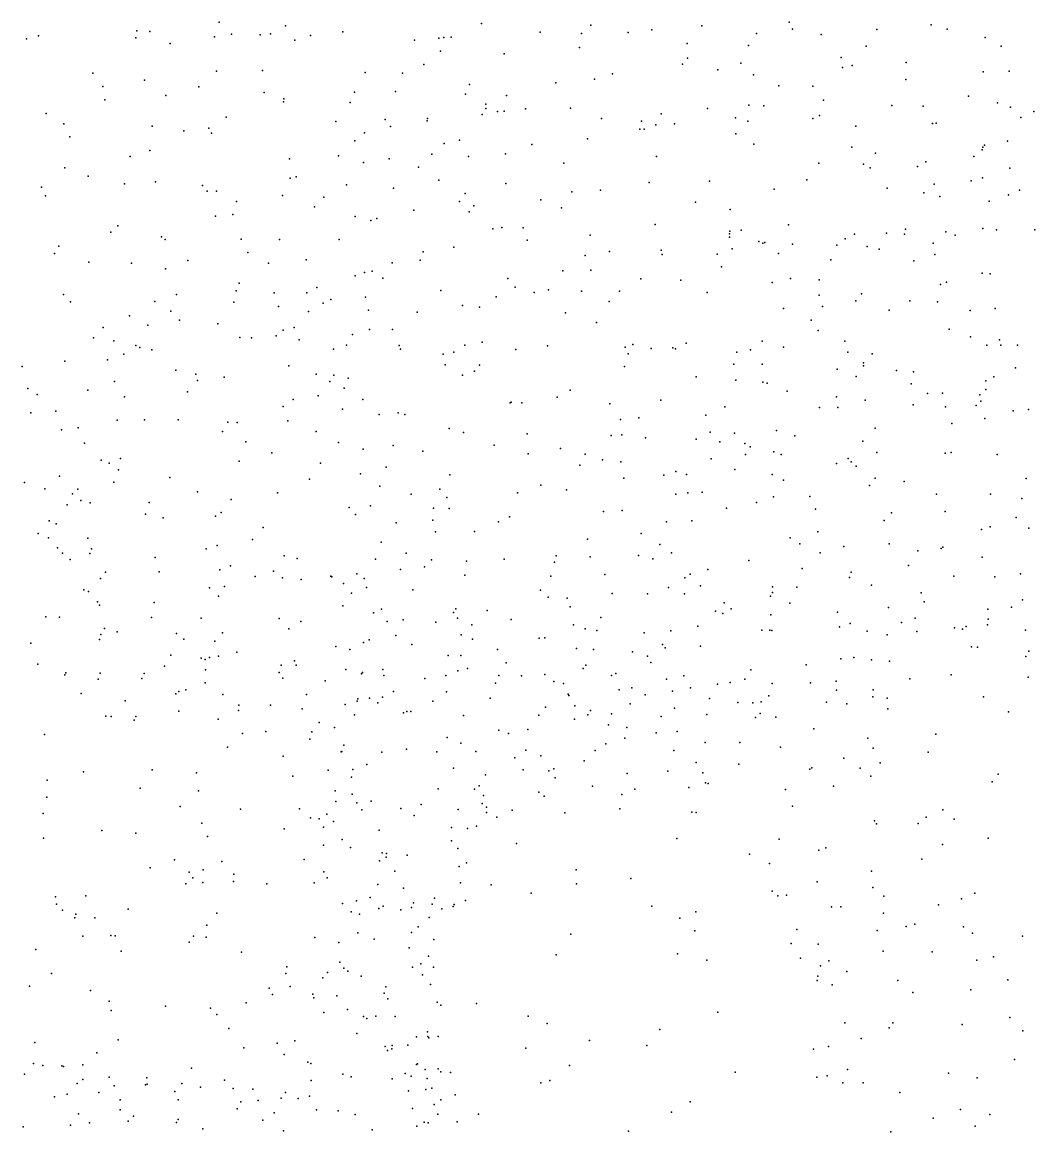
# Model space of a CAD drawing. Header units: metres. Extents: x -25 to 25, y -27.8 to 27.8.
# Drawn here: x -1.743 to -0.197, y 3.406 to 5.1 of the extents above; entities that cross this region are included whole.
import ezdxf

# ---------------------------------------------------------------- set-up
doc = ezdxf.new("R2010")
doc.units = ezdxf.units.M

msp = doc.modelspace()

# ---------------------------------------------------------------- linework, layer by layer
for p in [(-1.4417, 5.0997, 25.8979), (-0.5719, 5.0997, 20.175), (-1.5675, 5.0863, 25.8839), (-1.5475, 5.0854, 22.1961), (-1.3404, 5.0941, 15.5332), (-1.2533, 5.085, 26.3839), (-1.0415, 5.0979, 29.0496), (-0.9521, 5.0846, -10.4319), (-0.8888, 5.0823, 28.68), (-0.8747, 5.0954, 20.5709), (-0.8173, 5.084, 13.9284), (-0.7815, 5.0882, -20.7428), (-0.705, 5.0941, -21.4853), (-0.6216, 5.0823, -23.4497), (-0.5669, 5.0893, -20.8074), (-0.4382, 5.0886, 26.9891), (-0.3548, 5.0957, 27.0409), (-0.3306, 5.0888, 21.5101), (-1.7361, 5.0745, 25.5933), (-1.7179, 5.0791, -16.7818), (-1.5693, 5.0756, 25.7279), (-1.5166, 5.0672, 15.8313), (-1.4491, 5.0774, -23.2952), (-1.4233, 5.0813, 22.0267), (-1.3795, 5.0803, 25.9788), (-1.3636, 5.0817, -20.4131), (-1.3265, 5.0722, 29.4211), (-1.3025, 5.0792, 26.1744), (-1.1435, 5.0723, 26.085), (-1.1064, 5.0754, 26.5962), (-1.0989, 5.0765, 21.7159), (-1.0875, 5.077, 3.7886), (-0.7274, 5.067, -3.4085), (-0.5229, 5.0808, -2.1204), (-0.2728, 5.0764, 28.4361), (-1.104, 5.0557, 29.1699), (-1.007, 5.0513, 28.9107), (-0.8918, 5.0609, 21.6667), (-0.6337, 5.0643, 28.4848), (-0.4543, 5.063, 13.7832), (-0.2481, 5.0631, -1.533), (-1.1293, 5.0349, -20.504), (-0.7345, 5.0357, 20.3858), (-0.7269, 5.0449, 21.6469), (-0.6454, 5.0372, 15.2917), (-0.4926, 5.0459, -4.1585), (-0.4756, 5.0336, 26.9372), (-0.3933, 5.0382, -1.7793), (-1.6346, 5.0221, -16.064), (-1.4462, 5.0248, -16.764), (-1.3759, 5.0257, 21.0004), (-1.2191, 5.0229, 26.4302), (-1.1621, 5.022, 26.5085), (-0.8416, 5.0207, 15.3279), (-0.6807, 5.0272, -3.6648), (-0.6263, 5.0192, 3.5064), (-0.4905, 5.0303, -21.6678), (-0.2754, 5.0238, 27.0469), (-0.236, 5.0247, 19.5111), (-1.6194, 5.0014, 29.5294), (-1.5558, 5.0114, 21.109), (-1.4732, 5.001, 25.8073), (-1.0598, 5.0044, -16.1999), (-0.9282, 5.0071, 26.1425), (-0.869, 5.0129, 26.775), (-0.5877, 5.0027, 3.3476), (-0.5357, 5.0018, 3.0353), (-0.3939, 5.0124, 26.9717), (-1.6165, 4.981, 25.6461), (-1.5233, 4.9877, 29.5014), (-1.3732, 4.9923, 29.4269), (-1.3432, 4.9829, 15.7952), (-1.2353, 4.9929, 29.3166), (-1.1726, 4.9938, 13.8411), (-1.0657, 4.9897, 29.0229), (-1.0035, 4.9878, -16.5656), (-0.5195, 4.9809, 21.6274), (-0.2979, 4.987, 26.2047), (-1.3436, 4.978, 22.1097), (-1.242, 4.9773, 21.9826), (-1.0349, 4.9747, 15.5355), (-1.0347, 4.9677, 28.8711), (-1.0066, 4.964, 28.7895), (-0.9743, 4.9674, 20.6849), (-0.9058, 4.9682, 28.6098), (-0.6967, 4.968, -16.3254), (-0.6336, 4.9732, 26.8779), (-0.6103, 4.972, 15.4269), (-0.4148, 4.9726, -4.4863), (-0.3673, 4.9717, 15.5153), (-0.2539, 4.9766, -4.7586), (-0.2337, 4.9701, 21.4837), (-1.7061, 4.9605, 3.9371), (-1.4311, 4.9545, 15.9269), (-1.2638, 4.9482, 26.2961), (-1.1886, 4.951, 29.2442), (-1.1242, 4.9489, 29.1311), (-1.1238, 4.9529, 26.5629), (-1.0404, 4.9587, 21.8671), (-1.0171, 4.9632, 13.8362), (-0.8584, 4.9526, 13.825), (-0.7971, 4.9485, 26.8182), (-0.7674, 4.9599, 28.5084), (-0.6538, 4.9539, 28.5003), (-0.6348, 4.9486, 26.1624), (-0.5356, 4.9525, 20.0405), (-0.5254, 4.957, 28.4959), (-0.2179, 4.954, 27.0413), (-0.1982, 4.9631, -23.6918), (-1.6791, 4.9447, -23.1737), (-1.5443, 4.9412, 16.0745), (-1.4958, 4.9339, 25.7469), (-1.4576, 4.938, 13.6467), (-1.4536, 4.9302, 29.4549), (-1.22, 4.9308, 3.8904), (-1.1805, 4.9407, 20.8496), (-0.7998, 4.9364, 3.807), (-0.7931, 4.9366, -10.4059), (-0.7751, 4.9428, -3.0204), (-0.7469, 4.9443, 21.769), (-0.4701, 4.9412, -10.459), (-0.3531, 4.9448, -20.8506), (-0.3473, 4.9455, 28.4862), (-1.6699, 4.9249, 25.5617), (-1.235, 4.9184, 26.3754), (-1.0985, 4.9147, 15.7231), (-1.0751, 4.9198, 28.9407), (-0.9646, 4.9131, 28.635), (-0.8794, 4.9214, 26.7701), (-0.6531, 4.9291, -3.8562), (-0.6256, 4.9135, 13.7314), (-0.2385, 4.9183, 28.4589), (-1.5477, 4.9038, 22.3178), (-1.1174, 4.8984, 29.0152), (-1.0047, 4.8989, 26.6881), (-0.4759, 4.9089, -1.961), (-0.4401, 4.8997, -23.5761), (-0.2773, 4.9046, -1.6259), (-0.276, 4.9087, 26.9974), (-0.2738, 4.9119, 26.4272), (-1.5778, 4.8949, 29.4657), (-1.3345, 4.8909, 26.0129), (-1.2595, 4.8958, -23.3628), (-1.2218, 4.8853, -16.6737), (-1.1826, 4.891, 29.1574), (-1.0615, 4.8947, 28.8101), (-0.9156, 4.8847, -23.3678), (-0.7745, 4.8944, 15.633), (-0.5265, 4.8844, 3.45), (-0.4581, 4.8829, 28.4924), (-0.3758, 4.8793, 26.316), (-0.363, 4.8864, 2.781), (-0.2899, 4.8945, 19.5808), (-1.6775, 4.8772, 21.1606), (-1.6421, 4.8645, 13.5796), (-1.3245, 4.8637, 29.2953), (-1.1377, 4.8784, 26.5235), (-0.448, 4.8773, 26.9125), (-0.2769, 4.8623, 15.7635), (-0.2349, 4.8767, 16.8356), (-1.7131, 4.8479, -10.2091), (-1.5866, 4.8529, 25.5779), (-1.5391, 4.8558, 3.902), (-1.4674, 4.8502, 16.186), (-1.3334, 4.8614, 16.1056), (-1.2476, 4.8514, 26.3154), (-1.1757, 4.8465, 26.1319), (-1.1065, 4.8584, 15.9358), (-1.0045, 4.8536, 22.102), (-0.7855, 4.8549, 20.4441), (-0.6935, 4.857, 15.7677), (-0.5446, 4.8588, -4.1879), (-0.4221, 4.8465, 15.8221), (-0.3506, 4.8523, 26.9458), (-0.2937, 4.8575, 26.911), (-1.7072, 4.8346, 16.2996), (-1.46, 4.8418, 21.0232), (-1.446, 4.8416, -20.6192), (-1.3453, 4.8351, 25.901), (-1.2822, 4.8326, 26.1447), (-1.0666, 4.8382, 28.7025), (-0.9509, 4.8283, 15.9575), (-0.9036, 4.8405, 20.6136), (-0.8599, 4.8435, 22.0104), (-0.5948, 4.8447, -2.2751), (-0.3662, 4.8391, 26.5719), (-0.3417, 4.8336, -4.7088), (-0.237, 4.8363, 27.1211), (-0.22, 4.8434, -16.155), (-1.4157, 4.8258, 22.2845), (-1.2963, 4.8177, 26.0535), (-1.1448, 4.8127, 28.8723), (-1.0748, 4.8257, 26.6251), (-1.0534, 4.8194, 13.7351), (-0.9192, 4.8161, 3.9161), (-0.7146, 4.8247, -2.6891), (-0.6619, 4.8136, -2.4746), (-0.2663, 4.8264, 28.4573), (-1.4476, 4.8036, 29.3405), (-1.4213, 4.8061, -10.3193), (-1.2342, 4.8029, 29.1058), (-1.2105, 4.7968, 26.3825), (-1.2014, 4.8001, 29.0208), (-1.0601, 4.8102, -21.3194), (-1.6073, 4.7793, 25.491), (-1.5965, 4.789, 29.3853), (-1.0242, 4.7841, -16.6268), (-1.0103, 4.7861, 28.531), (-0.9778, 4.7857, 16.136), (-0.7765, 4.791, -2.9611), (-0.6622, 4.7805, 26.86), (-0.645, 4.7821, 26.2425), (-0.5727, 4.7905, 26.8771), (-0.4231, 4.7778, 26.9068), (-0.3942, 4.7839, -16.3729), (-0.3324, 4.7797, -15.9316), (-0.276, 4.7849, 27.315), (-0.2554, 4.7825, -4.8702), (-0.1968, 4.7827, 27.0186), (-1.53, 4.7718, 25.5513), (-1.5245, 4.7678, 13.69), (-1.4082, 4.7686, 29.2722), (-1.3497, 4.7679, 25.8168), (-1.2588, 4.7677, 26.2325), (-0.9718, 4.7668, 26.7118), (-0.8757, 4.7744, -16.0637), (-0.6628, 4.7715, 28.4845), (-0.6627, 4.7766, -3.9653), (-0.618, 4.7647, 16.4683), (-0.6118, 4.7624, 16.1107), (-0.6089, 4.7632, -21.7612), (-0.5666, 4.7609, 16.2684), (-0.4865, 4.7687, 16.6349), (-0.4719, 4.7759, -4.4655), (-0.3955, 4.7763, 16.3474), (-0.352, 4.7621, 21.585), (-0.3184, 4.7746, 16.0606), (-1.6931, 4.7463, 25.8804), (-1.6869, 4.758, 29.3822), (-1.3983, 4.7483, 25.7095), (-1.1303, 4.7489, 3.9075), (-1.0838, 4.756, 16.3071), (-0.8463, 4.7498, 28.4761), (-0.7671, 4.7518, 3.918), (-0.7658, 4.7452, -3.5584), (-0.6816, 4.7455, 3.7806), (-0.659, 4.7536, 13.7063), (-0.5879, 4.7466, -23.4434), (-0.4989, 4.7593, 28.4826), (-0.4525, 4.7573, 19.824), (-0.4343, 4.753, 3.0911), (-0.3496, 4.7449, 19.6421), (-1.6408, 4.7331, 3.8382), (-1.5755, 4.7318, 29.3247), (-1.4898, 4.7361, 29.3015), (-1.3668, 4.7318, 20.9457), (-1.309, 4.7371, 25.9372), (-1.1776, 4.7323, 26.4279), (-1.135, 4.7365, 28.6558), (-0.8832, 4.7434, 16.3964), (-0.5083, 4.7367, 13.6605), (-0.3816, 4.7353, 28.4792), (-1.5238, 4.7233, 25.9538), (-1.2342, 4.7125, 28.8722), (-1.2203, 4.7175, 20.8466), (-1.2086, 4.7194, -10.3353), (-0.9171, 4.7201, -21.4838), (-0.8747, 4.721, 26.782), (-0.6753, 4.7262, 20.201), (-0.2774, 4.7163, 17.0301), (-0.2648, 4.7154, 26.9784), (-1.4112, 4.7011, 16.4115), (-1.293, 4.6944, -20.603), (-1.192, 4.709, 28.7123), (-1.0014, 4.7082, 20.683), (-0.9899, 4.6954, -10.355), (-0.7983, 4.7078, 22.1119), (-0.7374, 4.7056, 28.461), (-0.5979, 4.7024, 26.8746), (-0.5696, 4.7085, 28.4691), (-0.5261, 4.7065, -4.3019), (-0.3407, 4.6992, -1.7977), (-0.3318, 4.7027, 27.4786), (-1.6796, 4.6842, 13.7037), (-1.5073, 4.6841, 20.9981), (-1.416, 4.6895, 25.6201), (-1.358, 4.6863, 3.8427), (-1.3082, 4.6864, -15.9596), (-1.2716, 4.6762, 26.0708), (-1.2183, 4.6798, 26.2941), (-1.1035, 4.6902, 16.4862), (-1.0193, 4.6805, 28.4796), (-0.9611, 4.6868, 13.7435), (-0.9391, 4.6912, 26.7368), (-0.8887, 4.689, 20.5543), (-0.8306, 4.689, -23.2956), (-0.6968, 4.6868, 16.7065), (-0.5261, 4.683, 16.8358), (-0.4616, 4.6851, 28.4603), (-1.6691, 4.6726, -10.0291), (-1.5403, 4.6734, 25.4704), (-1.4197, 4.6725, -23.2555), (-1.3512, 4.6657, 29.0069), (-1.2833, 4.6708, 26.1685), (-1.2142, 4.6602, 28.6014), (-1.0703, 4.667, 26.6201), (-1.0446, 4.6646, 26.2634), (-0.8468, 4.6733, -20.7498), (-0.5802, 4.6627, 21.8737), (-0.521, 4.6655, 26.8978), (-0.47, 4.6743, 27.1897), (-0.4192, 4.6599, 16.9761), (-0.3878, 4.6745, -22.1246), (-0.3452, 4.6726, 2.9341), (-0.2953, 4.6597, 28.4263), (-0.2572, 4.6626, 13.5345), (-1.5789, 4.6512, -15.9152), (-1.5159, 4.6586, -20.7282), (-1.5026, 4.6448, 29.173), (-1.3056, 4.6581, 25.8371), (-1.1398, 4.6571, 26.4733), (-0.9131, 4.6558, 28.4529), (-0.538, 4.6446, 26.8148), (-1.6189, 4.6336, 25.376), (-1.5509, 4.6372, 22.3831), (-1.4441, 4.639, 29.0999), (-1.344, 4.6296, 28.805), (-1.3274, 4.6336, 25.7315), (-1.2124, 4.6305, 13.7593), (-1.1771, 4.6307, 26.3842), (-0.8661, 4.6411, 22.2405), (-0.5274, 4.6292, 28.436), (-0.3274, 4.6308, 26.9634), (-1.6335, 4.618, 29.1942), (-1.6029, 4.6133, -16.8432), (-1.4106, 4.6181, 25.5539), (-1.3928, 4.6177, 28.8893), (-1.3549, 4.6209, 25.646), (-1.3196, 4.6148, 28.6533), (-1.2383, 4.623, 26.2024), (-1.0406, 4.6113, -20.6432), (-0.729, 4.6097, -3.7743), (-0.6131, 4.6126, 28.4303), (-0.4867, 4.6127, -4.4876), (-0.295, 4.6195, 27.6557), (-0.2507, 4.6148, 21.5689), (-1.5876, 4.5927, -10.2076), (-1.569, 4.6061, 3.7674), (-1.5629, 4.6029, 29.0925), (-1.5447, 4.5996, 25.4081), (-1.2672, 4.6006, 25.9571), (-1.2474, 4.6064, 26.1169), (-1.1671, 4.606, 28.4633), (-1.1652, 4.6004, -23.2856), (-1.1, 4.593, 26.5407), (-1.0837, 4.5959, 28.4387), (-1.0669, 4.6068, 3.9082), (-0.9888, 4.6001, -16.0115), (-0.9405, 4.6055, 26.741), (-0.8222, 4.6033, 20.4353), (-0.8173, 4.5934, -3.2105), (-0.8105, 4.6078, -3.3685), (-0.7823, 4.6015, -2.9718), (-0.7492, 4.6025, 28.4171), (-0.7453, 4.6011, -10.3819), (-0.6519, 4.5958, 3.7441), (-0.6308, 4.5994, -20.8149), (-0.5804, 4.6035, 26.8955), (-0.4822, 4.5958, 27.4582), (-0.4449, 4.5934, -16.4924), (-0.2702, 4.6064, -23.6895), (-0.2489, 4.6068, 19.2576), (-0.223, 4.6065, 18.9899), (-1.6777, 4.5822, 29.1178), (-1.6123, 4.5842, 16.6028), (-1.3355, 4.5748, 28.5381), (-1.0968, 4.5766, -16.6481), (-1.0444, 4.5761, 16.74), (-0.8232, 4.5741, 26.8523), (-0.6563, 4.5775, 16.9127), (-0.6128, 4.5777, 26.5285), (-0.4584, 4.5795, 19.734), (-0.4581, 4.5749, -23.5168), (-1.7426, 4.574, 21.1236), (-1.5079, 4.5682, 28.9531), (-1.4777, 4.5624, 26.1046), (-1.4342, 4.5575, 13.8138), (-1.2936, 4.5623, 20.8352), (-1.2669, 4.561, 22.3807), (-1.0704, 4.5609, 13.7818), (-1.0522, 4.5667, 26.6433), (-0.7139, 4.558, 26.8763), (-0.4987, 4.57, 3.2972), (-0.4697, 4.5589, 26.9284), (-0.4081, 4.5678, -4.6942), (-0.3821, 4.5661, 13.6435), (-0.2593, 4.5582, -22.2797), (-0.2265, 4.5721, -10.5884), (-1.7339, 4.5402, 18.3161), (-1.6018, 4.551, 28.9592), (-1.4751, 4.5529, 28.7779), (-1.2728, 4.551, 25.8118), (-1.2513, 4.5412, 28.4552), (-1.2451, 4.556, 26.0284), (-0.6531, 4.5533, 19.9933), (-0.6118, 4.5503, 3.5717), (-0.6056, 4.5485, 26.9963), (-0.3857, 4.5478, 28.4002), (-0.2715, 4.5524, -1.7784), (-1.7195, 4.5315, 13.7934), (-1.6422, 4.538, 25.9844), (-1.5863, 4.5279, 28.7706), (-1.4904, 4.5354, 28.6543), (-1.3288, 4.5237, -16.7267), (-1.2909, 4.5291, 25.7201), (-1.2224, 4.5239, 26.1172), (-0.9257, 4.5274, 16.8606), (-0.9063, 4.5377, 26.7909), (-0.5749, 4.5366, 13.7228), (-0.4995, 4.5278, 21.8828), (-0.3605, 4.5326, -1.9431), (-0.3375, 4.5332, 26.9804), (-0.2808, 4.531, -16.2959), (-0.2715, 4.539, 28.359), (-1.3442, 4.5128, -21.0874), (-1.2537, 4.5087, 25.8969), (-0.9975, 4.5188, 28.3815), (-0.9964, 4.5197, 26.3346), (-0.9799, 4.5184, 20.595), (-0.8453, 4.517, -23.137), (-0.7679, 4.5227, 20.2225), (-0.6701, 4.5122, -2.6257), (-0.5253, 4.5112, -4.3523), (-0.4976, 4.5112, 17.0803), (-0.4558, 4.5226, -15.8955), (-0.3825, 4.5155, 21.7541), (-0.3332, 4.5125, 19.3903), (-0.2861, 4.5143, 18.4193), (-0.2791, 4.5211, 17.2726), (-0.2064, 4.5085, 2.6937), (-1.7295, 4.5031, -9.6019), (-1.6914, 4.506, 28.8043), (-1.5976, 4.4922, 25.2993), (-1.5558, 4.4927, 28.5712), (-1.5046, 4.4924, 25.3666), (-1.337, 4.4913, 25.5608), (-1.1979, 4.501, 16.8215), (-1.1688, 4.5032, 28.3978), (-1.1586, 4.5008, 26.3737), (-0.8293, 4.4933, 26.3743), (-0.8013, 4.4957, 13.7863), (-0.6992, 4.4995, -3.8919), (-0.2729, 4.4945, 27.8306), (-0.2299, 4.5063, 18.1878), (-1.6824, 4.4772, 28.72), (-1.6572, 4.4805, 18.4626), (-1.437, 4.4748, 25.4233), (-1.4288, 4.4889, 28.4756), (-1.4146, 4.4884, 22.4082), (-1.2938, 4.4746, 26.258), (-1.0909, 4.4792, 28.3644), (-1.0687, 4.4734, 26.6155), (-0.6924, 4.4736, -21.8625), (-0.5909, 4.4763, 3.4329), (-0.4403, 4.4797, 27.682), (-0.3235, 4.4868, 18.8164), (-1.6476, 4.4568, 20.9579), (-1.4011, 4.4592, -20.5969), (-1.2598, 4.4582, 13.8554), (-0.9719, 4.4712, -10.3738), (-0.8435, 4.4688, -20.6743), (-0.8273, 4.4695, 28.3405), (-0.791, 4.4649, -3.1144), (-0.7138, 4.4633, 26.9195), (-0.6774, 4.4591, 27.1935), (-0.6553, 4.4721, -4.0427), (-0.6394, 4.4566, 28.3442), (-0.563, 4.4684, 26.9471), (-0.4595, 4.4598, 28.3454), (-1.3617, 4.442, 16.9587), (-1.2222, 4.4479, 28.355), (-1.1763, 4.4532, 26.2906), (-1.1309, 4.4447, 26.4522), (-1.0221, 4.4541, 26.7078), (-0.9703, 4.4406, 13.8342), (-0.9209, 4.4489, 26.8092), (-0.8832, 4.4403, -21.5502), (-0.6386, 4.4398, 22.1014), (-0.6315, 4.4512, 27.4357), (-0.5952, 4.4438, -22.215), (-0.5839, 4.4397, -2.4872), (-0.4377, 4.4426, 19.5886), (-0.3337, 4.4415, 19.0659), (-0.3246, 4.4427, 2.9237), (-0.2541, 4.4398, 17.4497), (-1.622, 4.4308, -9.9029), (-1.61, 4.4264, 17.0541), (-1.5927, 4.4338, 26.0929), (-1.4116, 4.4296, 28.3923), (-1.2871, 4.4262, 3.7459), (-0.8915, 4.4234, 22.395), (-0.8567, 4.4316, 20.3628), (-0.8286, 4.4284, 17.0236), (-0.6906, 4.4331, 26.7668), (-0.4994, 4.4257, -23.3386), (-0.4817, 4.4338, 3.1871), (-0.4772, 4.4285, -2.2859), (-0.4695, 4.4218, -22.6261), (-1.6854, 4.4065, 18.7081), (-1.5954, 4.4163, 28.4916), (-1.5173, 4.4048, 20.838), (-1.2262, 4.4101, -10.3421), (-1.1872, 4.4205, 20.7299), (-1.0898, 4.4088, 3.8201), (-0.7632, 4.408, -3.507), (-0.745, 4.4136, -2.935), (-0.7287, 4.4092, -3.7018), (-0.6548, 4.4169, 19.8705), (-0.5976, 4.4089, -4.1837), (-1.7389, 4.3968, -20.6765), (-1.6028, 4.3974, 25.2591), (-1.3041, 4.4019, 25.5921), (-1.1966, 4.3914, 26.1879), (-0.951, 4.3931, -15.9868), (-0.8242, 4.4035, -16.6455), (-0.5805, 4.4005, 28.3056), (-0.4494, 4.3925, 28.2943), (-0.4404, 4.4036, 18.7047), (-0.3963, 4.3984, 27.0324), (-0.2101, 4.4029, 17.7305), (-1.7081, 4.3875, 17.346), (-1.6656, 4.3794, 3.6846), (-1.6577, 4.3869, 22.5428), (-1.475, 4.3825, -15.9371), (-1.4236, 4.3712, 28.3286), (-1.3529, 4.3812, 25.4966), (-1.149, 4.3793, 26.3952), (-1.1052, 4.3869, -20.5597), (-1.0943, 4.3742, 26.5505), (-0.9864, 4.3813, 17.0598), (-0.9115, 4.3858, 28.2935), (-0.7446, 4.3789, 22.2982), (-0.7267, 4.3811, 3.7586), (-0.7045, 4.3824, 28.294), (-0.5955, 4.3748, 19.7348), (-0.5401, 4.3754, 17.1937), (-0.3468, 4.3789, 28.2566), (-0.2645, 4.3793, 27.1234), (-0.2168, 4.3726, 7.435), (-1.6739, 4.3627, -16.6293), (-1.6531, 4.3692, 18.172), (-1.6387, 4.3661, -16.3419), (-1.5489, 4.3665, 18.406), (-1.2435, 4.359, 28.2965), (-1.2107, 4.3613, 25.9737), (-1.1147, 4.3575, 13.881), (-1.0907, 4.3572, 26.3622), (-0.8266, 4.3542, 28.2696), (-0.6672, 4.3576, 26.9982), (-0.6217, 4.3663, -20.7141), (-0.5318, 4.3564, -4.3173), (-1.7015, 4.3383, 17.9728), (-1.5546, 4.3484, 28.3587), (-1.5275, 4.3428, 13.9058), (-1.4473, 4.3456, 22.4998), (-1.4389, 4.351, 17.1832), (-1.2338, 4.3483, 25.809), (-1.1155, 4.3393, 28.2747), (-0.9986, 4.3447, 28.2723), (-0.855, 4.3528, 26.9115), (-0.7206, 4.3385, -22.5927), (-0.4267, 4.3388, -4.6711), (-0.4157, 4.3504, 19.2384), (-0.3334, 4.3525, 18.1338), (-0.2251, 4.3437, 28.0288), (-1.6908, 4.334, 28.4357), (-1.3748, 4.3282, 26.2659), (-1.1719, 4.3356, 26.2737), (-1.1118, 4.3214, 17.1349), (-1.052, 4.322, 26.6777), (-1.0157, 4.3368, 20.4931), (-0.7589, 4.3367, 27.2445), (-0.5279, 4.3217, 28.244), (-0.2781, 4.3251, 17.8802), (-0.2651, 4.329, -4.9639), (-0.2058, 4.327, 28.1517), (-1.7184, 4.3192, 25.1659), (-1.7025, 4.3123, 19.1678), (-1.6422, 4.3121, -20.9848), (-1.3911, 4.31, 25.4204), (-1.1946, 4.3057, 26.0584), (-0.8795, 4.3106, 20.1575), (-0.7977, 4.3189, -10.4222), (-0.57, 4.3126, 18.6652), (-0.5553, 4.3031, 27.0612), (-0.4193, 4.3032, -16.5278), (-1.6885, 4.2973, 13.8902), (-1.6812, 4.2889, 17.7847), (-1.6393, 4.2885, 19.0169), (-1.6366, 4.2955, 28.3416), (-1.462, 4.2955, 18.5655), (-1.4452, 4.3009, 25.3425), (-1.1563, 4.289, 26.3598), (-0.7691, 4.3025, 26.9903), (-0.7512, 4.2898, -3.2178), (-0.5246, 4.2898, 18.8604), (-0.4881, 4.2992, 18.3528), (-0.3753, 4.2927, 2.9537), (-0.3396, 4.2964, 27.1418), (-0.337, 4.2982, -22.7672), (-1.6694, 4.2793, 22.6657), (-1.5396, 4.2825, 28.3034), (-1.4246, 4.2697, -16.1403), (-1.3429, 4.2848, -22.9816), (-1.323, 4.281, 25.4975), (-1.2032, 4.28, 25.9509), (-1.1179, 4.2791, -16.6693), (-1.0644, 4.2767, -22.9124), (-1.0067, 4.2799, 26.7773), (-0.93, 4.2754, 13.8903), (-0.9274, 4.2852, 26.8701), (-0.8756, 4.2836, 28.2207), (-0.8016, 4.2855, 19.8869), (-0.7797, 4.2804, 26.8243), (-0.6331, 4.278, 28.2094), (-0.3897, 4.2703, -2.2965), (-0.2771, 4.283, 2.7359), (-1.6155, 4.2599, 25.1844), (-1.5335, 4.2604, 18.8485), (-1.4407, 4.2635, 20.6893), (-1.3868, 4.2533, 3.6858), (-1.3592, 4.2615, 28.2495), (-1.2716, 4.254, 25.6183), (-1.2698, 4.253, 28.2263), (-1.232, 4.2573, 25.765), (-1.165, 4.2642, -15.9785), (-1.1286, 4.2681, 28.2208), (-1.0668, 4.2554, 22.603), (-0.9357, 4.2541, 17.1841), (-0.853, 4.2565, 26.9683), (-0.7227, 4.2568, -2.9715), (-0.6959, 4.2641, 27.0519), (-0.5521, 4.2657, 3.2718), (-0.477, 4.2601, 28.1755), (-0.3202, 4.2538, -23.3326), (-0.2579, 4.2531, 28.0847), (-0.2188, 4.2573, -2.013), (-1.623, 4.2505, 17.636), (-1.4566, 4.2359, 28.245), (-1.4338, 4.2382, -16.3887), (-1.3451, 4.2513, 18.4512), (-1.3165, 4.2487, 17.2823), (-1.2523, 4.2427, -21.2212), (-1.2205, 4.2504, 22.5843), (-1.2171, 4.2367, 25.8611), (-0.7559, 4.2366, 13.8977), (-0.7312, 4.2514, 27.4936), (-0.7069, 4.239, 18.7374), (-0.5971, 4.2378, -4.08), (-0.5603, 4.2372, 17.3422), (-0.4796, 4.2517, 27.1388), (-0.4463, 4.24, 17.4642), (-1.6484, 4.233, -22.9031), (-1.6412, 4.2303, 19.3691), (-1.4427, 4.2232, 25.299), (-1.2401, 4.2279, 20.5644), (-1.1462, 4.233, 3.7506), (-0.9516, 4.2325, 28.1738), (-0.9396, 4.2219, 23.9972), (-0.9108, 4.2203, 22.6099), (-0.8418, 4.2276, 28.1613), (-0.7882, 4.227, 7.6145), (-0.7315, 4.2269, -15.9344), (-0.6004, 4.2235, 28.1494), (-0.5972, 4.229, -10.492), (-0.3703, 4.2283, 27.96), (-1.6276, 4.2147, -9.847), (-1.6244, 4.2094, 20.6792), (-1.5412, 4.2137, 25.2067), (-1.2531, 4.2087, 18.7306), (-1.1942, 4.2033, 26.3594), (-1.0807, 4.2042, 18.6725), (-1.0326, 4.2017, 23.7666), (-0.906, 4.2069, 18.5922), (-0.671, 4.213, 27.1256), (-0.6601, 4.2038, 22.3073), (-0.5708, 4.2127, 19.0762), (-0.42, 4.2063, 28.0963), (-0.3659, 4.2149, 27.2211), (-0.2684, 4.2034, 2.5918), (-0.2322, 4.2068, 27.3425), (-0.2157, 4.2177, 28.1374), (-1.7063, 4.1918, -9.642), (-1.6855, 4.1915, 28.3264), (-1.5451, 4.1908, 28.2674), (-1.4692, 4.19, 19.0574), (-1.3503, 4.1895, 18.2907), (-1.317, 4.1849, 28.1865), (-1.2061, 4.1979, 26.1923), (-1.1857, 4.1849, 26.3077), (-1.1611, 4.1872, 18.4398), (-1.0844, 4.1986, 20.3816), (-1.078, 4.1898, 26.658), (-0.9964, 4.1879, 3.8133), (-0.8592, 4.1909, 19.757), (-0.6842, 4.2005, -22.1742), (-0.6732, 4.1969, 19.571), (-0.6, 4.1951, 27.1789), (-0.498, 4.1991, 7.6092), (-0.3796, 4.1896, 17.8101), (-0.2682, 4.1883, -23.1244), (-1.6171, 4.1741, 25.1237), (-1.5978, 4.1689, 19.5468), (-1.4366, 4.1676, 17.5149), (-1.3356, 4.1735, 25.4116), (-1.1111, 4.1835, 26.563), (-1.0563, 4.1797, 17.2712), (-0.9008, 4.1798, -20.4991), (-0.8834, 4.1737, 27.0041), (-0.8655, 4.171, 26.9581), (-0.7929, 4.1675, 3.7206), (-0.7524, 4.1703, 23.879), (-0.7112, 4.1775, 3.5758), (-0.6135, 4.1713, 19.2291), (-0.6015, 4.1716, 18.2554), (-0.5984, 4.1712, -2.7181), (-0.4947, 4.1767, 28.0514), (-0.4788, 4.1817, 7.3885), (-0.4527, 4.1702, 27.2429), (-0.4003, 4.1833, -15.842), (-0.3769, 4.1692, 22.0433), (-0.3195, 4.175, -16.2576), (-0.3071, 4.1731, -4.8579), (-0.3014, 4.1771, 27.9817), (-0.2689, 4.1796, -10.6784), (-0.2109, 4.1717, 27.4296), (-1.7295, 4.1518, 23.6552), (-1.6244, 4.1573, 3.643), (-1.6227, 4.1647, 26.1626), (-1.5072, 4.1662, 20.5793), (-1.4959, 4.1579, 13.9262), (-1.4485, 4.1548, 19.2087), (-1.2216, 4.1526, 25.8447), (-1.213, 4.1565, 26.0397), (-1.1724, 4.1633, 28.1324), (-1.0725, 4.1645, 28.1193), (-1.055, 4.1579, 26.7536), (-0.9536, 4.1593, 26.9102), (-0.9446, 4.1596, 28.0865), (-0.4224, 4.1642, 17.6589), (-1.4148, 4.1377, 22.7145), (-1.2637, 4.1467, 25.6082), (-1.2424, 4.1419, 22.7204), (-1.1479, 4.1495, 13.9246), (-1.0168, 4.142, 19.8883), (-0.8964, 4.1434, 23.5687), (-0.8706, 4.1418, 27.0832), (-0.8109, 4.1386, -22.485), (-0.7653, 4.1496, 27.1781), (-0.761, 4.1445, 28.0217), (-0.7071, 4.147, -3.1592), (-0.2935, 4.1459, 27.4148), (-0.2844, 4.1456, 27.9045), (-0.206, 4.1395, -5.0381), (-1.7185, 4.1194, 20.5285), (-1.5158, 4.1332, -20.4912), (-1.4696, 4.1289, 18.0404), (-1.4632, 4.1266, 19.4851), (-1.4565, 4.1299, 28.1847), (-1.4427, 4.1318, 25.2382), (-1.3472, 4.1181, 23.8741), (-1.3267, 4.1247, 13.9297), (-1.3246, 4.118, 28.1292), (-1.0922, 4.1329, 23.6045), (-1.0729, 4.1326, -10.4511), (-1.0036, 4.1218, 18.8726), (-0.8824, 4.1181, -21.5285), (-0.7881, 4.1316, 24.0294), (-0.7828, 4.1223, 18.9961), (-0.5459, 4.1185, 27.9438), (-0.4931, 4.1275, -4.3484), (-0.4731, 4.1295, 3.1044), (-0.4459, 4.126, 27.3475), (-0.4188, 4.1241, 27.9323), (-0.2107, 4.1315, 27.6712), (-1.6774, 4.1034, 28.2937), (-1.6761, 4.1062, 23.227), (-1.6238, 4.1058, 22.9109), (-1.5562, 4.1054, 28.2255), (-1.5256, 4.1164, 19.6758), (-1.4626, 4.1111, 17.6685), (-1.3502, 4.1071, 23.6774), (-1.2483, 4.1114, 28.0893), (-1.2247, 4.1046, -16.1786), (-1.2229, 4.1068, 26.1773), (-1.1923, 4.1114, 18.9326), (-1.1903, 4.1021, 17.3829), (-1.0961, 4.1023, -20.4126), (-1.0774, 4.1092, 28.0329), (-1.0627, 4.1132, -21.3599), (-1.015, 4.1022, 24.1522), (-0.9803, 4.102, 26.4123), (-0.945, 4.1036, 27.0049), (-0.8864, 4.1127, 17.331), (-0.8428, 4.1024, 27.3978), (-0.8365, 4.1052, 27.2094), (-0.7324, 4.1017, 27.9355), (-0.6305, 4.1108, 27.2912), (-0.3245, 4.1033, 27.7169), (-0.2067, 4.0999, -2.2293), (-1.6264, 4.0969, 23.3944), (-1.5602, 4.0979, 23.5513), (-1.4634, 4.0911, -22.8718), (-1.3446, 4.098, 19.3609), (-1.28, 4.094, 19.1128), (-1.128, 4.0977, 26.5472), (-1.0203, 4.0907, 7.4715), (-0.9309, 4.0933, 27.9618), (-0.9164, 4.0903, 23.3865), (-0.8118, 4.0834, 27.9089), (-0.7591, 4.0966, 18.2932), (-0.7225, 4.0836, 23.5873), (-0.6813, 4.0888, -3.3289), (-0.6616, 4.0918, 3.4262), (-0.6396, 4.0965, 27.9146), (-0.5979, 4.0902, 7.4498), (-0.5394, 4.0911, 27.8451), (-0.4998, 4.0936, 27.8324), (-0.3876, 4.0971, 27.7815), (-1.6525, 4.0749, 24.9989), (-1.5079, 4.0743, 23.8832), (-1.5036, 4.078, 25.1268), (-1.4926, 4.0804, -10.2424), (-1.4364, 4.0733, 3.6672), (-1.3086, 4.0735, 19.7776), (-1.2303, 4.0668, 20.0607), (-1.2125, 4.0679, 26.2928), (-1.1927, 4.069, 19.5401), (-1.1757, 4.0776, 18.2756), (-1.0947, 4.0775, 26.654), (-1.0283, 4.0679, 26.8936), (-0.9091, 4.0739, 27.2057), (-0.9079, 4.0719, 26.556), (-0.8315, 4.0803, 7.3815), (-0.7914, 4.0729, 22.7097), (-0.7498, 4.0781, 19.337), (-0.6932, 4.0674, 27.824), (-0.6028, 4.071, 17.535), (-0.4994, 4.0797, 27.4647), (-0.4439, 4.0698, 27.6481), (-0.4438, 4.0802, 27.5408), (-0.4223, 4.0676, -2.5682), (-0.2753, 4.0695, 2.4371), (-1.5856, 4.0635, 20.4114), (-1.4123, 4.049, 24.0207), (-1.4121, 4.0568, 20.3363), (-1.3637, 4.0568, 22.8919), (-1.315, 4.0514, 20.2126), (-1.2495, 4.0578, 25.6404), (-1.231, 4.0633, 25.7276), (-1.1997, 4.0606, 28.0139), (-1.1159, 4.0632, 19.0894), (-0.9436, 4.0541, -22.6683), (-0.8991, 4.0562, 23.2119), (-0.8145, 4.0591, 27.3472), (-0.7467, 4.0525, 27.3977), (-0.6499, 4.061, 22.4458), (-0.627, 4.0605, -3.6571), (-0.6144, 4.0619, -16.6652), (-0.5149, 4.0618, 27.7256), (-0.484, 4.059, 22.2396), (-0.4211, 4.0516, 2.9569), (-1.6149, 4.0403, 20.0494), (-1.6069, 4.0396, 28.2422), (-1.5715, 4.034, 25.0092), (-1.569, 4.0399, 20.2532), (-1.5033, 4.0479, 22.9978), (-1.4436, 4.0357, 20.0406), (-1.2354, 4.042, 26.041), (-1.1605, 4.0453, 23.2593), (-1.1554, 4.0473, 19.3213), (-1.1492, 4.0473, 23.0197), (-1.069, 4.041, 26.774), (-0.9538, 4.0419, 19.23), (-0.8996, 4.0355, 26.7614), (-0.8789, 4.0421, 27.8396), (-0.8752, 4.0487, 23.0263), (-0.8428, 4.0438, 7.6716), (-0.7674, 4.0399, 27.7706), (-0.6974, 4.0426, -21.9858), (-0.6233, 4.0382, 27.5688), (-0.616, 4.0445, -2.9066), (-0.5923, 4.0385, 27.6669), (-0.237, 4.0468, 13.9276), (-1.3705, 4.0166, 26.3142), (-1.3003, 4.0165, 25.382), (-1.2891, 4.0303, 23.1622), (-1.2661, 4.0231, -21.214), (-1.015, 4.019, 27.8599), (-0.9706, 4.0196, 17.4294), (-0.8476, 4.0272, 24.1493), (-0.8195, 4.0227, -10.5566), (-0.7428, 4.017, 13.98), (-0.5343, 4.0208, -3.9106), (-1.7083, 4.0124, -20.4902), (-1.4062, 4.0139, 25.1875), (-1.3035, 4.0049, 17.6947), (-1.0937, 4.0077, 27.9137), (-1.073, 3.9992, 3.7704), (-1.0002, 4.0139, 27.011), (-0.8225, 4.0068, 27.6696), (-0.7749, 4.0146, 27.5133), (-0.6998, 4.0002, 18.072), (-0.6469, 4.0001, -3.154), (-0.4518, 4.0064, -16.3386), (-0.3479, 4.0128, -20.7378), (-1.429, 3.993, 25.1005), (-1.2557, 3.9857, 26.1368), (-1.2546, 3.9862, 26.2266), (-1.2518, 3.996, 25.5208), (-1.1936, 3.9852, 27.9404), (-1.156, 3.9897, 26.536), (-1.1097, 3.9856, 18.1228), (-1.0503, 3.9862, 26.8935), (-0.9738, 3.9884, 27.0913), (-0.868, 3.9877, 27.5236), (-0.8518, 3.9978, 27.4385), (-0.7477, 3.988, 27.6537), (-0.585, 3.9927, 3.2996), (-0.4436, 3.9914, 13.9836), (-0.3594, 3.9851, -4.6587), (-1.344, 3.9792, 25.2621), (-1.2165, 3.9666, 25.6274), (-0.9907, 3.9767, -16.0314), (-0.9508, 3.9794, 27.7181), (-0.8848, 3.9721, 18.1221), (-0.7137, 3.9695, 7.5317), (-0.6486, 3.9671, 23.7455), (-0.4882, 3.976, -4.0898), (-0.4331, 3.9689, 27.981), (-1.6492, 3.9553, 24.8536), (-1.5441, 3.9584, 28.184), (-1.4767, 3.9538, 28.1268), (-1.3294, 3.9488, 3.6891), (-1.2756, 3.9576, 13.9286), (-1.2377, 3.9586, 7.5311), (-1.0844, 3.9607, 27.7876), (-1.0352, 3.9506, 17.569), (-0.9779, 3.9582, 27.1706), (-0.9388, 3.9567, 27.57), (-0.9309, 3.96, 27.3512), (-0.8191, 3.9524, 17.5866), (-0.757, 3.9561, -20.4469), (-0.7037, 3.9536, 17.7203), (-0.5404, 3.9591, -10.6627), (-0.5372, 3.9615, 22.3943), (-0.4634, 3.9606, -15.9265), (-0.4469, 3.9485, -4.2797), (-0.2528, 3.9517, 2.2629), (-1.7043, 3.9425, -9.7357), (-1.2398, 3.9472, 25.9137), (-1.0449, 3.9337, 26.9987), (-0.9291, 3.9461, -16.63), (-0.872, 3.9334, 7.5506), (-0.7247, 3.9312, -22.2059), (-0.6997, 3.9386, 23.0845), (-0.6952, 3.9376, 22.9066), (-0.5041, 3.9333, 3.1506), (-0.2619, 3.9398, -2.5005), (-1.7048, 3.9164, 13.8543), (-1.5627, 3.93, 24.8916), (-1.4734, 3.9262, 24.9623), (-1.2647, 3.926, 26.0579), (-1.239, 3.921, 26.4163), (-1.1075, 3.9292, 26.721), (-1.0523, 3.9285, 27.6359), (-1.0384, 3.9192, 27.5192), (-0.9541, 3.9243, 26.5424), (-0.9459, 3.9179, 3.8034), (-0.8274, 3.9206, -22.4676), (-0.8076, 3.9287, 17.976), (-0.5776, 3.9283, -3.028), (-1.5016, 3.9024, 24.2075), (-1.4096, 3.8982, 28.0423), (-1.3193, 3.8986, 27.9501), (-1.2637, 3.9101, 24.2883), (-1.2318, 3.9077, 25.4258), (-1.224, 3.8971, 25.8087), (-1.2097, 3.9102, 27.8421), (-1.1646, 3.8991, 17.8335), (-1.1333, 3.9054, 27.7409), (-1.0772, 3.8977, -20.3042), (-1.0403, 3.9067, 27.4331), (-1.0336, 3.9014, 27.3007), (-0.9947, 3.8969, 27.0019), (-0.8304, 3.8987, -21.622), (-0.5666, 3.903, 14.0488), (-0.3372, 3.8971, 22.2195), (-1.7106, 3.8918, 24.1113), (-1.3027, 3.885, 25.1637), (-1.2892, 3.8836, -10.4652), (-1.2777, 3.8907, 26.2207), (-1.1443, 3.8885, 26.6324), (-1.0338, 3.8929, 24.2929), (-1.0179, 3.8862, 17.897), (-0.9144, 3.8926, 17.7169), (-0.7202, 3.8934, 3.5744), (-0.7139, 3.893, 24.1682), (-0.4417, 3.8802, -3.9649), (-0.3627, 3.8862, 2.544), (-0.3201, 3.8828, -2.6361), (-1.6209, 3.8658, 3.6142), (-1.4686, 3.8767, 7.2622), (-1.3429, 3.8681, 25.0649), (-1.2825, 3.8706, 26.3525), (-1.2672, 3.8794, 26.324), (-1.1975, 3.8661, 25.5778), (-1.0871, 3.8702, 26.812), (-1.0626, 3.8686, 7.4982), (-1.0491, 3.8724, 27.1641), (-0.4384, 3.8757, -2.811), (-0.3747, 3.8761, -10.8125), (-1.7103, 3.854, 24.7244), (-1.5691, 3.8615, 24.8175), (-1.4596, 3.8566, 24.8977), (-1.2542, 3.8518, 25.2469), (-1.0872, 3.8496, 27.4766), (-0.9879, 3.846, 14.0029), (-0.7432, 3.8535, -10.697), (-0.5869, 3.8523, 27.8493), (-0.2682, 3.8538, -4.7439), (-1.2826, 3.8433, 26.1483), (-1.2414, 3.8395, 25.8705), (-1.1929, 3.8316, 25.6778), (-1.1866, 3.8307, 25.4793), (-1.0775, 3.8381, 27.3907), (-0.6325, 3.8293, -15.971), (-0.5263, 3.8354, -3.1681), (-0.5157, 3.839, -3.4977), (-0.3376, 3.8443, -4.5043), (-1.5099, 3.8209, -20.4375), (-1.4376, 3.8184, 7.0691), (-1.312, 3.8211, 27.9048), (-1.1971, 3.8191, 7.0879), (-1.1871, 3.8249, 3.7318), (-1.155, 3.8279, 27.639), (-1.0641, 3.8163, -21.3499), (-0.6016, 3.8153, -16.2282), (-0.3691, 3.8221, -4.2335), (-1.5474, 3.8085, -10.2702), (-1.4879, 3.8021, 24.831), (-1.4665, 3.8056, 3.6621), (-1.4193, 3.7992, 28.0154), (-1.2821, 3.8026, 27.826), (-1.1737, 3.8034, 26.6056), (-1.0755, 3.8108, 26.9681), (-0.8967, 3.8055, 24.313), (-0.446, 3.8036, -3.7399), (-1.4927, 3.7842, 13.852), (-1.4822, 3.7932, 28.0768), (-1.4666, 3.7861, 26.2577), (-1.4199, 3.7877, 24.4477), (-1.3692, 3.7843, 24.9447), (-1.2971, 3.7855, 25.0475), (-1.2768, 3.7931, 26.2985), (-1.1999, 3.7831, 25.7844), (-1.0736, 3.7855, 27.06), (-1.0267, 3.7825, 26.7882), (-0.8965, 3.784, -16.2798), (-0.8137, 3.7921, 3.6996), (-0.5291, 3.787, 3.1989), (-0.4443, 3.7786, 2.8133), (-1.6917, 3.7643, 28.2574), (-1.6457, 3.7657, -20.7322), (-1.2113, 3.7635, 7.4788), (-1.1603, 3.7774, 13.9494), (-1.1134, 3.7624, 27.4021), (-0.9658, 3.7698, -22.5982), (-0.5977, 3.773, 23.1812), (-0.5891, 3.7657, 22.983), (-0.5757, 3.7669, 23.5315), (-0.4273, 3.7654, 2.6402), (-0.3086, 3.7614, -4.3677), (-0.2881, 3.7699, 28.1122), (-1.69, 3.7531, 7.3293), (-1.581, 3.7453, 28.162), (-1.2538, 3.7541, 25.9621), (-1.2325, 3.7584, 26.5005), (-1.1981, 3.7464, 25.2235), (-1.1917, 3.7503, 27.6055), (-1.1644, 3.7446, 25.6877), (-1.1482, 3.7481, 27.4882), (-1.1451, 3.755, 26.7095), (-1.1168, 3.7529, 7.2119), (-1.1018, 3.7462, 26.8905), (-1.0848, 3.7498, 27.1547), (-1.0831, 3.7527, -10.6439), (-1.0659, 3.7586, 26.9696), (-0.7815, 3.7501, -22.3305), (-0.5073, 3.7489, 22.6466), (-0.4929, 3.7493, -20.6903), (-0.344, 3.7522, -4.0426), (-1.6809, 3.7438, -9.9294), (-1.662, 3.7323, 24.6582), (-1.6606, 3.7378, 13.7814), (-1.6316, 3.7321, 7.507), (-1.4456, 3.7396, -22.8054), (-1.2403, 3.7412, 27.6855), (-1.2279, 3.7379, 25.8788), (-1.1211, 3.7329, 26.8079), (-0.7386, 3.7319, -22.0715), (-0.7142, 3.7415, 14.1216), (-0.4276, 3.7395, 22.4839), (-1.4608, 3.7212, 24.7884), (-1.1483, 3.7101, 25.3266), (-1.138, 3.7185, 25.4697), (-0.7157, 3.7126, 3.5507), (-0.5603, 3.7147, -10.8859), (-0.4374, 3.713, -3.1241), (-0.3933, 3.719, 2.4327), (-0.38, 3.7226, -2.9329), (-0.3055, 3.7187, 2.2323), (-1.6498, 3.7042, 28.2125), (-1.6073, 3.7054, 26.1636), (-1.6008, 3.7046, 7.0135), (-1.4879, 3.6953, 28.0455), (-1.481, 3.7043, 7.478), (-1.4617, 3.7026, -21.0022), (-1.2957, 3.7022, 26.1935), (-1.259, 3.6946, 26.3719), (-1.2302, 3.7093, 25.0912), (-1.2051, 3.6998, 26.5851), (-1.1144, 3.6992, 27.2626), (-0.905, 3.7072, 14.0836), (-0.2921, 3.7091, 14.1503), (-0.2155, 3.7044, -4.6548), (-1.7216, 3.6838, 28.2671), (-1.5915, 3.6812, 24.669), (-1.4079, 3.6798, 27.9469), (-1.1518, 3.6864, 27.3879), (-0.7424, 3.6775, 24.3514), (-0.5688, 3.693, 24.1944), (-0.5275, 3.6922, 23.9755), (-0.4285, 3.6816, -3.4468), (-0.3537, 3.6804, -11.0285), (-1.2575, 3.6644, 25.0012), (-1.1343, 3.662, 24.48), (-1.1225, 3.674, 25.5827), (-0.9276, 3.6759, 24.4012), (-0.6977, 3.6675, 27.7631), (-0.5546, 3.6709, 23.4101), (-0.5111, 3.6664, 3.0788), (-0.2854, 3.6675, -2.8034), (-0.2598, 3.6729, 22.3045), (-1.6977, 3.6473, 24.5891), (-1.3401, 3.6474, 24.8643), (-1.3386, 3.6573, -20.4293), (-1.2766, 3.6486, 26.3139), (-1.2517, 3.6556, 26.4644), (-1.2455, 3.6511, 7.2292), (-1.225, 3.6434, 27.5187), (-1.1469, 3.6569, 25.7281), (-1.1315, 3.6454, 26.8167), (-1.1148, 3.6572, 27.0997), (-0.5278, 3.6432, 23.1132), (-0.5239, 3.659, 23.8059), (-0.4836, 3.6505, 27.9264), (-1.7312, 3.628, 26.0286), (-1.3337, 3.6277, 6.9916), (-1.2838, 3.6406, 27.6702), (-1.1874, 3.6267, 25.8558), (-1.1194, 3.6304, 26.9917), (-0.5292, 3.6367, 23.6104), (-0.5063, 3.6298, 14.1709), (-0.4058, 3.6364, -3.2556), (-0.2378, 3.6377, -4.1675), (-1.6381, 3.6215, 3.6202), (-1.3658, 3.625, 7.4007), (-1.3606, 3.6153, 27.7983), (-1.2988, 3.6156, -10.6065), (-1.2974, 3.6102, 13.8851), (-1.2622, 3.6132, -22.7382), (-1.1902, 3.6173, 25.0903), (-1.1846, 3.6085, 26.5373), (-0.3828, 3.6182, 22.5707), (-0.2945, 3.6226, -3.8338), (-1.6098, 3.6053, 28.1279), (-1.5238, 3.5974, 13.7492), (-1.4553, 3.5944, 24.7097), (-1.4006, 3.6025, 24.7875), (-1.2458, 3.5924, 3.7163), (-1.1093, 3.6037, 25.3334), (-1.1033, 3.5988, 25.484), (-1.0489, 3.6013, 14.0353), (-1.6066, 3.5906, 24.6259), (-1.4454, 3.5847, 26.2854), (-1.2821, 3.588, 27.5817), (-1.2217, 3.5816, 26.3347), (-1.2163, 3.5787, 26.1082), (-1.2026, 3.5824, 27.3379), (-1.1733, 3.5817, 27.2302), (-0.97, 3.582, -10.866), (-0.6809, 3.5882, 3.4294), (-0.2351, 3.5802, 28.0937), (-1.4272, 3.5631, 27.8579), (-1.1239, 3.5583, 26.7303), (-0.9412, 3.571, 3.7576), (-0.7693, 3.5618, 14.1589), (-0.4866, 3.5719, 2.6603), (-0.4192, 3.5642, 22.7389), (-0.4136, 3.5718, 2.3265), (-0.3077, 3.5693, -2.9966), (-0.215, 3.5597, -3.968), (-1.7232, 3.5421, 17.0591), (-1.5963, 3.546, 6.9129), (-1.3533, 3.5409, 24.8229), (-1.3264, 3.5446, 7.1236), (-1.232, 3.5558, 24.9981), (-1.1406, 3.5506, 26.8892), (-1.1233, 3.5512, 27.1052), (-1.1218, 3.5492, 25.7045), (-1.1076, 3.5513, 25.6171), (-0.8766, 3.5448, -21.5621), (-0.4618, 3.5479, 22.9251), (-1.6289, 3.5264, 26.12), (-1.4045, 3.5339, 3.687), (-1.1884, 3.5358, 25.9968), (-1.1851, 3.5297, 26.5409), (-1.1781, 3.5325, 27.1235), (-1.1779, 3.5374, 25.91), (-1.1538, 3.5377, 26.9937), (-0.9736, 3.5334, 24.5165), (-0.7893, 3.5375, 3.6609), (-0.5344, 3.532, 24.3484), (-0.5116, 3.536, -11.1079), (-1.7251, 3.51, 14.6615), (-1.7113, 3.5068, 14.7864), (-1.65, 3.5078, 15.0954), (-1.3428, 3.5236, -20.8792), (-1.3067, 3.5119, 27.5292), (-1.3022, 3.5099, 24.6927), (-1.1406, 3.5082, 25.1371), (-1.1389, 3.5094, 26.4406), (-0.9069, 3.507, -22.4559), (-0.2278, 3.5159, -2.7666), (-1.7389, 3.4936, 14.1904), (-1.6821, 3.5064, 14.942), (-1.6797, 3.5052, 17.2447), (-1.484, 3.5029, 24.8429), (-1.2529, 3.4936, 24.9385), (-1.1578, 3.4946, 26.2813), (-1.1489, 3.4907, 26.8161), (-1.1273, 3.5008, 26.7131), (-1.1075, 3.5018, -20.5589), (-1.1034, 3.4972, 25.2788), (-1.089, 3.4961, 25.3806), (-0.6542, 3.4966, 27.7988), (-0.5138, 3.4912, 2.7968), (-0.4829, 3.5005, 2.4875), (-0.3288, 3.495, 28.0038), (-1.6588, 3.4795, 24.5629), (-1.6499, 3.4857, 15.3787), (-1.61, 3.4889, 14.9866), (-1.6023, 3.4757, 14.875), (-1.5544, 3.4775, 27.9591), (-1.5524, 3.4882, 15.1313), (-1.5519, 3.4783, 24.631), (-1.4991, 3.4793, 15.3864), (-1.4703, 3.4739, 15.1075), (-1.434, 3.4845, 27.7716), (-1.3013, 3.4837, 26.4276), (-1.2403, 3.4894, 27.2569), (-1.178, 3.4865, 25.0591), (-1.1243, 3.487, 26.5682), (-0.9509, 3.4805, 27.5229), (-0.9371, 3.4839, 14.1196), (-0.5296, 3.4891, 3.0119), (-0.4898, 3.4804, 23.7563), (-0.4587, 3.4803, 23.0953), (-0.2848, 3.4882, -3.6791), (-1.6931, 3.459, 14.2905), (-1.6742, 3.463, 14.5246), (-1.6256, 3.4657, 14.7395), (-1.5094, 3.4669, 14.9989), (-1.4204, 3.4716, 15.3534), (-1.3906, 3.4707, 15.1813), (-1.3471, 3.4572, 13.8068), (-1.3409, 3.4655, 15.2533), (-1.3214, 3.4564, 15.4069), (-1.3041, 3.4598, 27.4259), (-1.1529, 3.468, 25.9551), (-1.1266, 3.4704, 3.7349), (-1.1175, 3.4724, 26.6661), (-1.0815, 3.4622, 25.472), (-0.4026, 3.4657, 2.1835), (-1.5931, 3.4545, 15.5064), (-1.5928, 3.4393, 16.9659), (-1.5047, 3.4542, 15.496), (-1.4145, 3.4408, 14.9612), (-1.4086, 3.4516, 15.4668), (-1.3825, 3.4535, 27.624), (-1.2935, 3.4393, 24.8674), (-1.147, 3.4411, -10.8675), (-1.1137, 3.4471, 25.1958), (-1.1036, 3.4542, 25.7257), (-0.7229, 3.4513, 3.531), (-0.3104, 3.4397, -3.5284), (-1.6568, 3.4328, 28.0441), (-1.5727, 3.4293, 15.5888), (-1.5044, 3.4245, 26.2567), (-1.375, 3.4233, 24.7761), (-1.358, 3.4345, 27.5312), (-1.2602, 3.4376, 15.1968), (-1.2344, 3.4322, 27.1054), (-1.1079, 3.4324, 26.2516), (-1.0461, 3.4327, 27.3793), (-0.7516, 3.4354, -11.1039), (-0.352, 3.4264, 22.821), (-0.2657, 3.4318, -11.3297), (-1.7411, 3.4133, 13.8809), (-1.6691, 3.4159, 14.0781), (-1.6399, 3.4194, 14.373), (-1.5807, 3.4218, 25.0165), (-1.5069, 3.4196, 27.8167), (-1.4667, 3.4102, 27.725), (-1.3435, 3.4073, 14.9101), (-1.2083, 3.4086, 15.3161), (-1.1402, 3.414, 26.9685), (-1.1292, 3.4205, 13.9907), (-1.1231, 3.4193, 25.867), (-1.0787, 3.4209, 26.4538), (-0.8172, 3.4065, 24.5457), (-0.4165, 3.4056, 24.1324), (-0.2878, 3.4142, -20.7907)]:
    msp.add_point(p)

doc.saveas('drawing.dxf')
